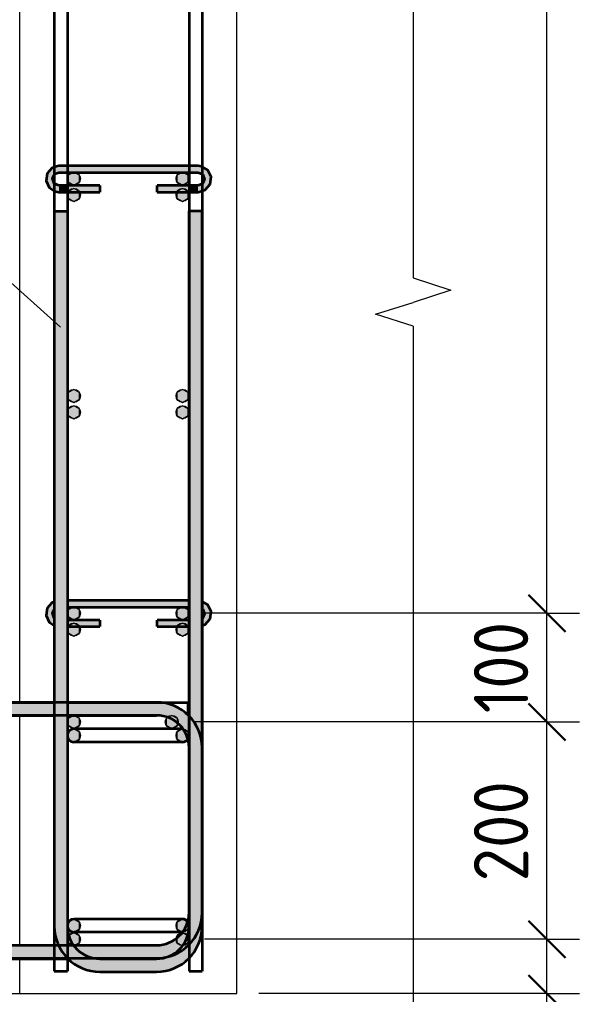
# Model space of a CAD drawing. Header units: millimetres. Extents: x 1059 to 21651, y -4238 to 7265.
# Drawn here: x 11681 to 12196, y 1969 to 2866 of the extents above; entities that cross this region are included whole.
import ezdxf

# ---------------------------------------------------------------- set-up
doc = ezdxf.new("R2010")
doc.units = ezdxf.units.MM
for name, color, linetype, lineweight in [('AA_Dim', 7, 'Continuous', 9), ('AA_Dim-20', 7, 'Continuous', 9), ('AA_Oformlenie', 7, 'Continuous', 9), ('AA_Vinoska', 7, 'Continuous', 9), ('AF_Stena_Опалубка', 253, 'Continuous', 20), ('KR_Armatura', 7, 'Continuous', 20), ('KR_Armatura_Tonkie', 7, 'Continuous', 20), ('KR_Fundament', 7, 'Continuous', 20)]:
    doc.layers.add(name, color=color, linetype=linetype, lineweight=lineweight)
doc.styles.add('ISOCPEUR_1', font='isocpeur.TTF', dxfattribs={"width": 0.9, "height": 50})
doc.dimstyles.new('01_Точн_3_знака__непрозр__1', dxfattribs={"dimscale": 304.8, "dimtxt": 50.137748, "dimasz": 0.111549, "dimexe": 0.098425, "dimexo": 0.065617, "dimgap": 0.019685, "dimtad": 1, "dimdec": 3, "dimrnd": 0.001, "dimdsep": 46, "dimtxsty": 'ISOCPEUR_1', "dimblk1": 'OBLIQUE', "dimblk2": 'OBLIQUE', "dimsah": 1, "dimcen": 0.09, "dimdle": 0.098425, "dimazin": 0, "dimtfac": 1, "dimtdec": 4, "dimtix": 1, "dimtmove": 0, "dimatfit": 3, "dimfxl": 1, "dimtvp": 1, "dimtfill": 1, "dimtolj": 1, "dimtzin": 0, "dimlwd": 18, "dimlwe": 18, "dimarcsym": 2})
doc.dimstyles.new('05_Округл_1мм__прозр_', dxfattribs={"dimscale": 304.8, "dimtxt": 50.137748, "dimasz": 0.111549, "dimexe": 0.098425, "dimexo": 0.065617, "dimgap": 0.006562, "dimtad": 1, "dimdec": 0, "dimdsep": 46, "dimtxsty": 'ISOCPEUR_1', "dimblk1": 'OBLIQUE', "dimblk2": 'OBLIQUE', "dimsah": 1, "dimcen": 0.09, "dimdle": 0.098425, "dimazin": 0, "dimtfac": 1, "dimtdec": 4, "dimtix": 1, "dimtmove": 0, "dimatfit": 3, "dimfxl": 1, "dimtvp": 1, "dimtolj": 1, "dimtzin": 0, "dimlwd": 18, "dimlwe": 18, "dimarcsym": 2})
doc.dimstyles.new('05_Округл_1мм__прозр__1', dxfattribs={"dimscale": 304.8, "dimtxt": 50.137748, "dimasz": 0.111549, "dimexe": 0.098425, "dimexo": 0.065617, "dimgap": 0.006562, "dimtad": 1, "dimdec": 0, "dimdsep": 46, "dimtxsty": 'ISOCPEUR_1', "dimblk1": 'OBLIQUE', "dimblk2": 'OBLIQUE', "dimsah": 1, "dimcen": 0.09, "dimdle": 0.098425, "dimazin": 0, "dimtfac": 1, "dimtdec": 4, "dimtix": 1, "dimtmove": 1, "dimatfit": 3, "dimfxl": 1, "dimtvp": 1, "dimtolj": 1, "dimtzin": 0, "dimlwd": 18, "dimlwe": 18, "dimarcsym": 2})

# ---------------------------------------------------------------- blocks, each defined once
blk = doc.blocks.new('350_Шпилька массив _НесАрм_РабПлоск_ - 350_Шпилька массив _НесАрм_РабПлоск_-4121848-КР_ФПм1_Арм_1')
at = {"layer": 'KR_Armatura_Tonkie', "lineweight": 35}
for points in [[(36.09, -6.32), (35.9, 0.5), (35.18, 0.91), (35.18, 6.91), (36.09, 7.44), (36.09, 14.14), (31.89, 12.4), (28.38, 3.91), (31.89, -4.57), (35.48, -6.06)], [(160.09, 9.91), (160.09, 15.91), (48.09, 15.81), (48.09, 9.91), (152.09, 9.91)], [(172.09, -6.55), (176.86, -4.57), (180.38, 3.91), (176.86, 12.4), (172.09, 14.37), (172.09, 7.76), (173.57, 6.91), (173.57, 0.91), (172.09, 0.06), (172.09, -6.28)], [(48.09, -8.09), (48.09, -2.09), (40.38, -2.19), (40.38, -8.09), (46.17, -8.09)], [(63.82, -8.09), (78.1, -7.99), (78.1, -2.09), (48.09, -2.19), (48.09, -8.09)], [(160.09, -8.09), (160.09, -2.09), (130.65, -2.19), (130.65, -8.09), (152.09, -8.09)], [(168.38, -8.09), (168.38, -2.09), (160.09, -2.26), (160.09, -8.09), (160.92, -8.09)]]:
    blk.add_hatch(color=256, dxfattribs=at).paths.add_polyline_path(points)
h = blk.add_hatch(color=256, dxfattribs=at)
h.paths.add_polyline_path([(40.38, -7.99), (40.38, -2.09), (36.09, 0.38), (36.09, -6.32), (39.49, -7.69)])
h.paths.add_polyline_path([(36.09, 7.44), (40.38, 10.01), (40.38, 15.81), (36.09, 14.14), (36.09, 8.13)])
h = blk.add_hatch(color=256, dxfattribs=at)
h.paths.add_polyline_path([(48.09, 9.91), (48.09, 15.91), (40.38, 15.81), (40.38, 9.91), (46.17, 9.91)])
h.paths.add_polyline_path([(168.38, 9.91), (168.38, 15.91), (160.09, 15.79), (160.09, 9.91), (167.75, 9.91)])
h = blk.add_hatch(color=256, dxfattribs=at)
h.paths.add_polyline_path([(168.38, -7.99), (172.09, -6.55), (172.09, 0.06), (168.38, -2.19), (168.38, -7.69)])
h.paths.add_polyline_path([(172.09, 7.76), (172, 14.41), (168.38, 15.81), (168.38, 9.91), (170.06, 8.94)])
for p, q in [((40.38, 15.91), (36.09, 14.65)), ((48.09, 15.91), (40.38, 15.91)), ((40.38, 9.91), (48.09, 9.91)), ((160.09, 15.91), (48.09, 15.91)), ((48.09, 9.91), (160.09, 9.91)), ((168.38, 15.91), (160.09, 15.91)), ((160.09, 9.91), (168.38, 9.91)), ((168.38, 9.91), (172.09, 8.31)), ((40.38, -2.09), (36.09, -0.25)), ((48.09, -2.09), (40.38, -2.09)), ((40.38, -8.09), (48.09, -8.09)), ((78.1, -2.09), (48.09, -2.09)), ((48.09, -8.09), (78.1, -8.09)), ((78.1, -2.09), (78.1, -8.09)), ((160.09, -2.09), (130.65, -2.09)), ((130.65, -8.09), (130.65, -2.09)), ((130.65, -8.09), (160.09, -8.09)), ((168.38, -2.09), (160.09, -2.09)), ((160.09, -8.09), (168.38, -8.09)), ((172.09, -0.72), (168.38, -2.09)), ((168.38, -8.09), (172.09, -6.99))]:
    blk.add_line(p, q, dxfattribs=at)
at = {"layer": 'KR_Armatura_Tonkie', "lineweight": 35, "flags": 128}
for points in [[(36.09, 14.65), (33.86, 13.99), (29.43, 8.83), (28.51, 2.1), (31.4, -4.05), (36.09, -6.98)], [(36.09, 7.69), (36.48, 8.48), (40.38, 9.91)], [(172.09, 15.16), (171.59, 15.47), (168.38, 15.91)], [(172.09, -6.99), (174.89, -6.17), (179.32, -1.01), (180.24, 5.72), (177.35, 11.87), (172.09, 15.16)], [(36.02, -0.22), (34.38, 4.23), (36.09, 7.69)], [(172.09, 8.31), (172.73, 8.04), (174.37, 3.59), (172.27, -0.66)], [(36.09, -6.98), (37.16, -7.65), (40.38, -8.09)]]:
    blk.add_lwpolyline(points, dxfattribs=at)
blk = doc.blocks.new('350_Шпилька массив _НесАрм_РабПлоск_ - 350_Шпилька массив _НесАрм_РабПлоск_-V2-КР_ФПм1_Арм_1')
at = {"layer": 'KR_Armatura_Tonkie', "lineweight": 35}
for points in [[(36.09, -6.32), (35.9, 0.5), (35.18, 0.91), (35.18, 6.91), (36.09, 7.44), (36.09, 14.14), (31.89, 12.4), (28.38, 3.91), (31.89, -4.57), (35.48, -6.06)], [(134.44, 9.91), (160.09, 10.01), (160.09, 15.91), (48.09, 15.81), (48.09, 9.91), (116.79, 9.91)], [(172.09, -6.55), (176.86, -4.57), (180.38, 3.91), (176.86, 12.4), (172.09, 14.37), (172.09, 7.76), (173.57, 6.91), (173.57, 0.91), (172.09, 0.06), (172.09, -6.28)], [(63.82, -8.09), (78.1, -7.99), (78.1, -2.09), (48.09, -2.19), (48.09, -8.09)], [(160.09, -8.09), (160.09, -2.09), (130.65, -2.19), (130.65, -8.09), (152.09, -8.09)]]:
    blk.add_hatch(color=256, dxfattribs=at).paths.add_polyline_path(points)
for p, q in [((160.09, 15.91), (48.09, 15.91)), ((48.09, 9.91), (160.09, 9.91)), ((78.1, -2.09), (48.09, -2.09)), ((48.09, -8.09), (78.1, -8.09)), ((78.1, -2.09), (78.1, -8.09)), ((160.09, -2.09), (130.65, -2.09)), ((130.65, -8.09), (130.65, -2.09)), ((130.65, -8.09), (160.09, -8.09))]:
    blk.add_line(p, q, dxfattribs=at)
at = {"layer": 'KR_Armatura_Tonkie', "lineweight": 35, "flags": 128}
for points in [[(36.09, 14.65), (33.86, 13.99), (29.43, 8.83), (28.51, 2.1), (31.4, -4.05), (36.09, -6.98)], [(172.09, -6.99), (174.89, -6.17), (179.32, -1.01), (180.24, 5.72), (177.35, 11.87), (172.09, 15.16)], [(36.02, -0.22), (34.38, 4.23), (36.09, 7.69)], [(172.09, 8.31), (172.73, 8.04), (174.37, 3.59), (172.27, -0.66)]]:
    blk.add_lwpolyline(points, dxfattribs=at)
blk = doc.blocks.new('011_Прямоугольник обрыва _ЭлУзла_ - 011_Прямоугольник обрыва _ЭлУзла_-4054976-КР_ФПм1_Арм_1')
at = {"layer": 'AA_Oformlenie'}
for p, q in [((0, 4480.3), (0, 5944.4)), ((0, 1508.1), (0, 4435.78))]:
    blk.add_line(p, q, dxfattribs=at)
blk = doc.blocks.new('DIMBLOCK48-КР_ФПм1_Арм_1')
at = {"layer": 'AA_Dim-20', "lineweight": 30}
for p, q in [((12166.31, 2220), (12149.31, 2237)), ((12166.31, 2220), (12183.31, 2203)), ((12166.31, 2020), (12149.31, 2037)), ((12166.31, 2020), (12183.31, 2003)), ((12166.31, 1970), (12149.31, 1987)), ((12166.31, 1970), (12183.31, 1953))]:
    blk.add_line(p, q, dxfattribs=at)
at = {"layer": 'AA_Dim-20', "lineweight": 18}
for p, q in [((12166.31, 2220), (11841.26, 2220)), ((12166.31, 2220), (12196.31, 2220)), ((12166.31, 2020), (11851.26, 2020)), ((12166.31, 1970), (12166.31, 2020)), ((12166.31, 2020), (12196.31, 2020)), ((12166.31, 1981.06), (12166.31, 1995)), ((12166.31, 1898.63), (12166.31, 1981.06)), ((12166.31, 1970), (11901.26, 1970)), ((12166.31, 1970), (12196.31, 1970))]:
    blk.add_line(p, q, dxfattribs=at)
at = {"layer": 'AA_Dim-20', "color": 0, "lineweight": 18, "insert": (12099.17, 1898.63), "char_height": 50, "width": 74.9228, "attachment_point": 1, "rotation": 90, "line_spacing_factor": 1.135194, "style": 'ISOCPEUR_1'}
blk.add_mtext('50', dxfattribs=at)
blk = doc.blocks.new('_None')
blk = doc.blocks.new('DIMBLOCK49-КР_ФПм1_Арм_1')
at = {"layer": 'AA_Dim-20', "lineweight": 30}
for p, q in [((12166.31, 2320), (12149.31, 2337)), ((12166.31, 2320), (12183.31, 2303)), ((12166.31, 2220), (12149.31, 2237)), ((12166.31, 2220), (12183.31, 2203)), ((12166.31, 2020), (12149.31, 2037)), ((12166.31, 2020), (12183.31, 2003))]:
    blk.add_line(p, q, dxfattribs=at)
at = {"layer": 'AA_Dim-20', "lineweight": 18}
for p, q in [((12166.31, 2320), (11851.26, 2320)), ((12166.31, 2320), (12196.31, 2320)), ((12166.31, 2220), (11841.26, 2220)), ((12166.31, 2020), (12166.31, 2220)), ((12166.31, 2220), (12196.31, 2220)), ((12166.31, 2020), (11851.26, 2020)), ((12166.31, 2020), (12196.31, 2020))]:
    blk.add_line(p, q, dxfattribs=at)
at = {"layer": 'AA_Dim-20', "color": 0, "lineweight": 18, "insert": (12099.17, 2073.17), "char_height": 50, "width": 112.3842, "attachment_point": 1, "rotation": 90, "line_spacing_factor": 1.135194, "style": 'ISOCPEUR_1'}
blk.add_mtext('200', dxfattribs=at)
blk = doc.blocks.new('DIMBLOCK50-КР_ФПм1_Арм_1')
at = {"layer": 'AA_Dim-20', "lineweight": 30}
for p, q in [((12166.31, 2320), (12149.31, 2337)), ((12166.31, 2320), (12183.31, 2303)), ((12166.31, 2220), (12149.31, 2237)), ((12166.31, 2220), (12183.31, 2203))]:
    blk.add_line(p, q, dxfattribs=at)
at = {"layer": 'AA_Dim-20', "lineweight": 18}
for p, q in [((12166.31, 2320), (11851.26, 2320)), ((12166.31, 2220), (12166.31, 2320)), ((12166.31, 2320), (12196.31, 2320)), ((12166.31, 2220), (11841.26, 2220)), ((12166.31, 2220), (12196.31, 2220))]:
    blk.add_line(p, q, dxfattribs=at)
at = {"layer": 'AA_Dim-20', "color": 0, "lineweight": 18, "insert": (12099.17, 2227.9), "char_height": 50, "width": 101.0323, "attachment_point": 1, "rotation": 90, "line_spacing_factor": 1.135194, "style": 'ISOCPEUR_1'}
blk.add_mtext('100', dxfattribs=at)
blk = doc.blocks.new('DIMBLOCK51-КР_ФПм1_Арм_1')
at = {"layer": 'AA_Dim-20', "lineweight": 30}
for p, q in [((12166.31, 6510), (12149.31, 6527)), ((12166.31, 6510), (12183.31, 6493)), ((12166.31, 6320), (12149.31, 6337)), ((12166.31, 6320), (12183.31, 6303)), ((12166.31, 2320), (12149.31, 2337)), ((12166.31, 2320), (12183.31, 2303))]:
    blk.add_line(p, q, dxfattribs=at)
at = {"layer": 'AA_Dim-20', "lineweight": 18}
for p, q in [((12166.31, 6510), (11851.26, 6510)), ((12166.31, 6510), (12196.31, 6510)), ((12166.31, 6320), (11851.26, 6320)), ((12166.31, 2320), (12166.31, 6320)), ((12166.31, 6320), (12196.31, 6320)), ((12166.31, 2320), (11851.26, 2320)), ((12166.31, 2320), (12196.31, 2320))]:
    blk.add_line(p, q, dxfattribs=at)
at = {"layer": 'AA_Dim-20', "color": 0, "lineweight": 18, "insert": (12099.17, 4146.41), "char_height": 50, "width": 416.6163, "attachment_point": 1, "rotation": 90, "line_spacing_factor": 1.135194, "style": 'ISOCPEUR_1'}
blk.add_mtext('20х200=4000', dxfattribs=at)
blk = doc.blocks.new('DIMBLOCK56-КР_ФПм1_Арм_1')
at = {"layer": 'AA_Dim-20', "lineweight": 18}
for p, q in [((11631.26, 1749.81), (11631.26, 2000)), ((11681.26, 1749.81), (11681.26, 1950)), ((11711.26, 1749.81), (11631.26, 1749.81)), ((11631.26, 1749.81), (11631.26, 1719.81)), ((11689.16, 1749.81), (11656.26, 1749.81)), ((11681.26, 1749.81), (11681.26, 1719.81)), ((11771.59, 1749.81), (11689.16, 1749.81))]:
    blk.add_line(p, q, dxfattribs=at)
at = {"layer": 'AA_Dim-20', "lineweight": 30}
for p, q in [((11631.26, 1749.81), (11648.26, 1766.81)), ((11681.26, 1749.81), (11698.26, 1766.81)), ((11631.26, 1749.81), (11614.26, 1732.81)), ((11681.26, 1749.81), (11664.26, 1732.81))]:
    blk.add_line(p, q, dxfattribs=at)
at = {"layer": 'AA_Dim-20', "color": 0, "lineweight": 18, "insert": (11709.16, 1816.95), "char_height": 50, "width": 74.9228, "attachment_point": 1, "line_spacing_factor": 1.135194, "style": 'ISOCPEUR_1'}
blk.add_mtext('50', dxfattribs=at)
blk = doc.blocks.new('DIMBLOCK67-КР_ФПм1_Арм_1')
at = {"layer": 'AA_Dim-20', "lineweight": 18}
for p, q in [((10281.26, 1950), (10281.26, 958.43)), ((10281.26, 988.43), (10281.26, 1950)), ((11881.26, 1950), (11881.26, 958.43)), ((11881.26, 988.43), (11881.26, 1950)), ((10281.26, 988.43), (11911.26, 988.43))]:
    blk.add_line(p, q, dxfattribs=at)
at = {"layer": 'AA_Dim-20', "lineweight": 30}
for p, q in [((10281.26, 988.43), (10298.26, 1005.43)), ((11881.26, 988.43), (11898.26, 1005.43)), ((10281.26, 988.43), (10264.26, 971.43)), ((11881.26, 988.43), (11864.26, 971.43))]:
    blk.add_line(p, q, dxfattribs=at)
at = {"layer": 'AA_Dim-20', "color": 0, "lineweight": 18, "insert": (11023.56, 1059.56), "char_height": 50, "width": 138.4937, "attachment_point": 1, "line_spacing_factor": 1.135194, "style": 'ISOCPEUR_1', "bg_fill": 3, "box_fill_scale": 1.25, "bg_fill_color": 256, "bg_fill_true_color": 13158600, "bg_fill_transparency": 0}
blk.add_mtext('1600', dxfattribs=at)
blk = doc.blocks.new('_Oblique')
at = {"color": 0, "linetype": 'ByBlock', "lineweight": -2}
blk.add_line((-0.5, -0.5), (0.5, 0.5), dxfattribs=at)

msp = doc.modelspace()

# ---------------------------------------------------------------- hatches: boundary and pattern name
at = {"layer": 'KR_Armatura'}
h = msp.add_hatch(color=256, dxfattribs=at)
edge = h.paths.add_edge_path()
edge.add_arc((11731.2641, 2720), 6, 0, 360)
for points in [[(11731.2641, 2714), (11736.4603, 2717), (11736.4603, 2723), (11731.2641, 2726), (11726.0679, 2723), (11726.0679, 2717)], [(11831.2641, 2714), (11836.4603, 2717), (11836.4603, 2723), (11831.2641, 2726), (11826.0679, 2723), (11826.0679, 2717), (11829.2634, 2715.1551)], [(11731.2641, 2699), (11736.4603, 2702), (11736.4603, 2708), (11731.2641, 2711), (11726.0679, 2708), (11726.0679, 2702)], [(11831.2641, 2699), (11836.4603, 2702), (11836.4603, 2708), (11831.2641, 2711), (11826.0679, 2708), (11826.0679, 2702), (11829.2634, 2700.1551)], [(11731.2641, 2514), (11736.4603, 2517), (11736.4603, 2523), (11731.2641, 2526), (11726.0679, 2523), (11726.0679, 2517)], [(11831.2641, 2514), (11836.4603, 2517), (11836.4603, 2523), (11831.2641, 2526), (11826.0679, 2523), (11826.0679, 2517)], [(11731.2641, 2499), (11736.4603, 2502), (11736.4603, 2508), (11731.2641, 2511), (11726.0679, 2508), (11726.0679, 2502)], [(11831.2641, 2499), (11836.4603, 2502), (11836.4603, 2508), (11831.2641, 2511), (11826.0679, 2508), (11826.0679, 2502)], [(11731.2641, 2314), (11736.4603, 2317), (11736.4603, 2323), (11731.2641, 2326), (11726.0679, 2323), (11726.0679, 2317)], [(11831.2641, 2314), (11836.4603, 2317), (11836.4603, 2323), (11831.2641, 2326), (11826.0679, 2323), (11826.0679, 2317), (11829.2634, 2315.1551)], [(11731.2641, 2299), (11736.4603, 2302), (11736.4603, 2308), (11731.2641, 2311), (11726.0679, 2308), (11726.0679, 2302)], [(11831.2641, 2299), (11836.4603, 2302), (11836.4603, 2308), (11831.2641, 2311), (11826.0679, 2308), (11826.0679, 2302), (11829.2634, 2300.1551)], [(11731.2641, 2214), (11736.4603, 2217), (11736.4603, 2223), (11731.2641, 2226), (11726.0679, 2223), (11726.0679, 2217)], [(11821.2641, 2214), (11826.4603, 2217), (11826.4603, 2223), (11821.2641, 2226), (11816.0679, 2223), (11816.0679, 2217)], [(11731.2641, 2201.5), (11736.4603, 2204.5), (11736.4603, 2210.5), (11731.2641, 2213.5), (11726.0679, 2210.5), (11726.0679, 2204.5)], [(11831.2641, 2201.5), (11836.4603, 2204.5), (11836.4603, 2210.5), (11831.2641, 2213.5), (11826.0679, 2210.5), (11826.0679, 2204.5)], [(11731.2641, 2026.5), (11736.4603, 2029.5), (11736.4603, 2035.5), (11731.2641, 2038.5), (11726.0679, 2035.5), (11726.0679, 2029.5)], [(11831.2641, 2026.5), (11836.4603, 2029.5), (11836.4603, 2035.5), (11831.2641, 2038.5), (11826.0679, 2035.5), (11826.0679, 2029.5)], [(11731.2641, 2014), (11736.4603, 2017), (11736.4603, 2023), (11731.2641, 2026), (11726.0679, 2023), (11726.0679, 2017)], [(11831.2641, 2014), (11836.4603, 2017), (11836.4603, 2023), (11831.2641, 2026), (11826.0679, 2023), (11826.0679, 2017)]]:
    msp.add_hatch(color=256, dxfattribs=at).paths.add_polyline_path(points)
h = msp.add_hatch(color=256, dxfattribs=at)
edge = h.paths.add_edge_path()
edge.add_arc((11831.2641, 2720), 6, 0, 360)
h = msp.add_hatch(color=256, dxfattribs=at)
edge = h.paths.add_edge_path()
edge.add_arc((11731.2641, 2705), 6, 0, 360)
h = msp.add_hatch(color=256, dxfattribs=at)
edge = h.paths.add_edge_path()
edge.add_arc((11831.2641, 2705), 6, 0, 360)
h = msp.add_hatch(color=256, dxfattribs=at)
edge = h.paths.add_edge_path()
edge.add_arc((11731.2641, 2520), 6, 0, 360)
h = msp.add_hatch(color=256, dxfattribs=at)
edge = h.paths.add_edge_path()
edge.add_arc((11831.2641, 2520), 6, 0, 360)
h = msp.add_hatch(color=256, dxfattribs=at)
edge = h.paths.add_edge_path()
edge.add_arc((11731.2641, 2505), 6, 0, 360)
h = msp.add_hatch(color=256, dxfattribs=at)
edge = h.paths.add_edge_path()
edge.add_arc((11831.2641, 2505), 6, 0, 360)
h = msp.add_hatch(color=256, dxfattribs=at)
edge = h.paths.add_edge_path()
edge.add_arc((11731.2641, 2320), 6, 0, 360)
h = msp.add_hatch(color=256, dxfattribs=at)
edge = h.paths.add_edge_path()
edge.add_arc((11831.2641, 2320), 6, 0, 360)
h = msp.add_hatch(color=256, dxfattribs=at)
edge = h.paths.add_edge_path()
edge.add_arc((11731.2641, 2305), 6, 0, 360)
h = msp.add_hatch(color=256, dxfattribs=at)
edge = h.paths.add_edge_path()
edge.add_arc((11831.2641, 2305), 6, 0, 360)
h = msp.add_hatch(color=256, dxfattribs=at)
edge = h.paths.add_edge_path()
edge.add_arc((11731.2641, 2220), 6, 0, 360)
h = msp.add_hatch(color=256, dxfattribs=at)
edge = h.paths.add_edge_path()
edge.add_arc((11821.2641, 2220), 6, 0, 360)
h = msp.add_hatch(color=256, dxfattribs=at)
edge = h.paths.add_edge_path()
edge.add_arc((11731.2641, 2207.5), 6, 0, 360)
h = msp.add_hatch(color=256, dxfattribs=at)
edge = h.paths.add_edge_path()
edge.add_arc((11831.2641, 2207.5), 6, 0, 360)
h = msp.add_hatch(color=256, dxfattribs=at)
edge = h.paths.add_edge_path()
edge.add_arc((11731.2641, 2032.5), 6, 0, 360)
h = msp.add_hatch(color=256, dxfattribs=at)
edge = h.paths.add_edge_path()
edge.add_arc((11831.2641, 2032.5), 6, 0, 360)
h = msp.add_hatch(color=256, dxfattribs=at)
edge = h.paths.add_edge_path()
edge.add_arc((11731.2641, 2020), 6, 0, 360)
h = msp.add_hatch(color=256, dxfattribs=at)
edge = h.paths.add_edge_path()
edge.add_arc((11831.2641, 2020), 6, 0, 360)
at = {"layer": 'KR_Armatura_Tonkie'}
for color, points in [(256, [(11723.3393, 2032), (11725.2641, 2032), (11725.2641, 2690), (11713.2641, 2690), (11713.2641, 2032)]), (250, [(11837.2641, 2032), (11849.2641, 2032), (11849.2641, 2690), (11837.2641, 2690), (11837.2641, 2075.0755)]), (250, [(11149.2641, 2226), (11807.2641, 2226), (11807.2641, 2238), (11149.2641, 2238)]), (250, [(11837.2641, 2196), (11849.2641, 2196), (11847.833, 2206.8704), (11843.6372, 2217), (11836.9626, 2225.6985), (11828.2641, 2232.3731), (11818.1345, 2236.5689), (11807.2641, 2238), (11807.2641, 2226), (11815.0287, 2224.9778), (11822.2641, 2221.9808), (11828.4773, 2217.2132), (11833.2449, 2211), (11836.2419, 2203.7646)]), (250, [(11849.2641, 2044.5), (11849.2641, 2196), (11837.2641, 2196), (11837.2641, 2044.5)]), (250, [(11807.2641, 2002.5), (11818.1345, 2003.9311), (11828.2641, 2008.1269), (11836.9626, 2014.8015), (11843.8285, 2023.9618), (11847.833, 2033.6296), (11849.2641, 2044.5), (11837.2641, 2044.5), (11836.2419, 2036.7354), (11833.2449, 2029.5), (11828.4773, 2023.2868), (11822.2641, 2018.5192), (11815.0287, 2015.5222), (11807.2641, 2014.5)]), (250, [(11755.2641, 1990), (11755.2641, 2002), (11747.4995, 2003.0222), (11740.2641, 2006.0192), (11734.0509, 2010.7868), (11729.2833, 2017), (11726.2863, 2024.2354), (11725.2641, 2032), (11713.2641, 2032), (11714.6952, 2021.1296), (11718.891, 2011), (11725.5656, 2002.3015), (11734.2641, 1995.6269), (11744.3937, 1991.4311)]), (250, [(11807.2641, 1990), (11818.1345, 1991.4311), (11828.2641, 1995.6269), (11836.9626, 2002.3015), (11843.6372, 2011), (11847.833, 2021.1296), (11849.2641, 2032), (11837.2641, 2032), (11836.1285, 2023.9618), (11833.2449, 2017), (11828.4773, 2010.7868), (11822.2641, 2006.0192), (11815.0287, 2003.0222), (11807.2641, 2002)]), (256, [(11149.2641, 2002.5), (11807.2641, 2002.5), (11807.2641, 2014.5), (11149.2641, 2014.5)]), (250, [(11807.2641, 1990), (11807.2641, 2002), (11755.2641, 2002), (11755.2641, 1990), (11793.9554, 1990)])]:
    msp.add_hatch(color=color, dxfattribs=at).paths.add_polyline_path(points)

# ---------------------------------------------------------------- linework, layer by layer
at = {"layer": 'AA_Vinoska'}
for p, q in [((11718.8557, 2583.1584), (11635.6726, 2657.982)), ((12043.4145, 2628.6236), (12078.0746, 2617.3619)), ((12078.0746, 2617.3619), (12043.4145, 2606.1001)), ((12008.7735, 2595.1001), (12043.4145, 2606.1001)), ((12043.4145, 2584.1001), (12008.7735, 2595.1001))]:
    msp.add_line(p, q, dxfattribs=at)
at = {"layer": 'AF_Stena_Опалубка'}
for p, q in [((11681.2641, 6660), (11681.2641, 2238)), ((11881.2641, 1970), (11881.2641, 6660)), ((11681.2641, 2226), (11681.2641, 2014.5)), ((11681.2641, 2002.5), (11681.2641, 1970)), ((11681.2641, 1970), (11881.2641, 1970))]:
    msp.add_line(p, q, dxfattribs=at)
at = {"layer": 'KR_Armatura'}
for p, q in [((11731.2641, 2726), (11726.0679, 2723)), ((11726.0679, 2723), (11726.0679, 2717)), ((11736.4603, 2723), (11731.2641, 2726)), ((11736.4603, 2717), (11736.4603, 2723)), ((11831.2641, 2726), (11826.0679, 2723)), ((11826.0679, 2723), (11826.0679, 2717)), ((11836.4603, 2723), (11831.2641, 2726)), ((11836.4603, 2717), (11836.4603, 2723)), ((11726.0679, 2717), (11731.2641, 2714)), ((11731.2641, 2711), (11726.0679, 2708)), ((11731.2641, 2714), (11736.4603, 2717)), ((11736.4603, 2708), (11731.2641, 2711)), ((11826.0679, 2717), (11829.2634, 2715.1551)), ((11831.2641, 2711), (11826.0679, 2708)), ((11829.2634, 2715.1551), (11831.2641, 2714)), ((11831.2641, 2714), (11836.4603, 2717)), ((11836.4603, 2708), (11831.2641, 2711)), ((11726.0679, 2708), (11726.0679, 2702)), ((11726.0679, 2702), (11731.2641, 2699)), ((11731.2641, 2699), (11736.4603, 2702)), ((11736.4603, 2702), (11736.4603, 2708)), ((11826.0679, 2708), (11826.0679, 2702)), ((11826.0679, 2702), (11829.2634, 2700.1551)), ((11831.2641, 2699), (11836.4603, 2702)), ((11836.4603, 2702), (11836.4603, 2708)), ((11829.2634, 2700.1551), (11831.2641, 2699)), ((11731.2641, 2526), (11726.0679, 2523)), ((11726.0679, 2523), (11726.0679, 2517)), ((11736.4603, 2523), (11731.2641, 2526)), ((11736.4603, 2517), (11736.4603, 2523)), ((11831.2641, 2526), (11826.0679, 2523)), ((11826.0679, 2523), (11826.0679, 2517)), ((11836.4603, 2523), (11831.2641, 2526)), ((11836.4603, 2517), (11836.4603, 2523)), ((11726.0679, 2517), (11731.2641, 2514)), ((11731.2641, 2514), (11736.4603, 2517)), ((11826.0679, 2517), (11831.2641, 2514)), ((11831.2641, 2514), (11836.4603, 2517)), ((11731.2641, 2511), (11726.0679, 2508)), ((11726.0679, 2508), (11726.0679, 2502)), ((11736.4603, 2508), (11731.2641, 2511)), ((11736.4603, 2502), (11736.4603, 2508)), ((11831.2641, 2511), (11826.0679, 2508)), ((11826.0679, 2508), (11826.0679, 2502)), ((11836.4603, 2508), (11831.2641, 2511)), ((11836.4603, 2502), (11836.4603, 2508)), ((11726.0679, 2502), (11731.2641, 2499)), ((11731.2641, 2499), (11736.4603, 2502)), ((11826.0679, 2502), (11831.2641, 2499)), ((11831.2641, 2499), (11836.4603, 2502)), ((11731.2641, 2326), (11726.0679, 2323)), ((11736.4603, 2323), (11731.2641, 2326)), ((11831.2641, 2326), (11826.0679, 2323)), ((11836.4603, 2323), (11831.2641, 2326)), ((11726.0679, 2323), (11726.0679, 2317)), ((11726.0679, 2317), (11731.2641, 2314)), ((11731.2641, 2314), (11736.4603, 2317)), ((11736.4603, 2317), (11736.4603, 2323)), ((11826.0679, 2323), (11826.0679, 2317)), ((11826.0679, 2317), (11829.2634, 2315.1551)), ((11829.2634, 2315.1551), (11831.2641, 2314)), ((11831.2641, 2314), (11836.4603, 2317)), ((11836.4603, 2317), (11836.4603, 2323)), ((11731.2641, 2311), (11726.0679, 2308)), ((11726.0679, 2308), (11726.0679, 2302)), ((11736.4603, 2308), (11731.2641, 2311)), ((11736.4603, 2302), (11736.4603, 2308)), ((11831.2641, 2311), (11826.0679, 2308)), ((11826.0679, 2308), (11826.0679, 2302)), ((11836.4603, 2308), (11831.2641, 2311)), ((11836.4603, 2302), (11836.4603, 2308)), ((11726.0679, 2302), (11731.2641, 2299)), ((11731.2641, 2299), (11736.4603, 2302)), ((11826.0679, 2302), (11829.2634, 2300.1551)), ((11829.2634, 2300.1551), (11831.2641, 2299)), ((11831.2641, 2299), (11836.4603, 2302)), ((11731.2641, 2226), (11726.0679, 2223)), ((11736.4603, 2223), (11731.2641, 2226)), ((11821.2641, 2226), (11816.0679, 2223)), ((11826.4603, 2223), (11821.2641, 2226)), ((11726.0679, 2223), (11726.0679, 2217)), ((11726.0679, 2217), (11731.2641, 2214)), ((11731.2641, 2214), (11736.4603, 2217)), ((11736.4603, 2217), (11736.4603, 2223)), ((11816.0679, 2223), (11816.0679, 2217)), ((11816.0679, 2217), (11821.2641, 2214)), ((11821.2641, 2214), (11826.4603, 2217)), ((11826.4603, 2217), (11826.4603, 2223)), ((11731.2641, 2213.5), (11726.0679, 2210.5)), ((11726.0679, 2210.5), (11726.0679, 2204.5)), ((11736.4603, 2210.5), (11731.2641, 2213.5)), ((11736.4603, 2204.5), (11736.4603, 2210.5)), ((11831.2641, 2213.5), (11826.0679, 2210.5)), ((11826.0679, 2210.5), (11826.0679, 2204.5)), ((11836.4603, 2210.5), (11831.2641, 2213.5)), ((11836.4603, 2204.5), (11836.4603, 2210.5)), ((11726.0679, 2204.5), (11731.2641, 2201.5)), ((11731.2641, 2201.5), (11736.4603, 2204.5)), ((11826.0679, 2204.5), (11831.2641, 2201.5)), ((11831.2641, 2201.5), (11836.4603, 2204.5)), ((11731.2641, 2038.5), (11726.0679, 2035.5)), ((11736.4603, 2035.5), (11731.2641, 2038.5)), ((11831.2641, 2038.5), (11826.0679, 2035.5)), ((11836.4603, 2035.5), (11831.2641, 2038.5)), ((11726.0679, 2035.5), (11726.0679, 2029.5)), ((11726.0679, 2029.5), (11731.2641, 2026.5)), ((11731.2641, 2026.5), (11736.4603, 2029.5)), ((11736.4603, 2029.5), (11736.4603, 2035.5)), ((11826.0679, 2035.5), (11826.0679, 2029.5)), ((11826.0679, 2029.5), (11831.2641, 2026.5)), ((11831.2641, 2026.5), (11836.4603, 2029.5)), ((11836.4603, 2029.5), (11836.4603, 2035.5)), ((11731.2641, 2026), (11726.0679, 2023)), ((11726.0679, 2023), (11726.0679, 2017)), ((11736.4603, 2023), (11731.2641, 2026)), ((11736.4603, 2017), (11736.4603, 2023)), ((11831.2641, 2026), (11826.0679, 2023)), ((11826.0679, 2023), (11826.0679, 2017)), ((11836.4603, 2023), (11831.2641, 2026)), ((11836.4603, 2017), (11836.4603, 2023)), ((11726.0679, 2017), (11731.2641, 2014)), ((11731.2641, 2014), (11736.4603, 2017)), ((11826.0679, 2017), (11831.2641, 2014)), ((11831.2641, 2014), (11836.4603, 2017))]:
    msp.add_line(p, q, dxfattribs=at)
for centre in [(11731.2641, 2720), (11831.2641, 2720), (11731.2641, 2705), (11831.2641, 2705), (11731.2641, 2520), (11831.2641, 2520), (11731.2641, 2505), (11831.2641, 2505), (11731.2641, 2320), (11831.2641, 2320), (11731.2641, 2305), (11831.2641, 2305), (11731.2641, 2220), (11821.2641, 2220), (11731.2641, 2207.5), (11831.2641, 2207.5), (11731.2641, 2032.5), (11831.2641, 2032.5), (11731.2641, 2020), (11831.2641, 2020)]:
    msp.add_circle(centre, 6, dxfattribs=at)
at = {"layer": 'KR_Armatura_Tonkie', "lineweight": 35}
for p, q in [((11713.2641, 6650), (11713.2641, 1990.5)), ((11725.2641, 6650), (11725.2641, 1990.5)), ((11837.2641, 6650), (11837.2641, 1990.5)), ((11849.2641, 6650), (11849.2641, 1990.5)), ((11713.2641, 2690), (11713.2641, 2032)), ((11713.2641, 2690), (11725.2641, 2690)), ((11725.2641, 2690), (11725.2641, 2032)), ((11849.2641, 2690), (11837.2641, 2690)), ((11837.2641, 2032), (11837.2641, 2690)), ((11849.2641, 2032), (11849.2641, 2690)), ((11807.2641, 2238), (11149.2641, 2238)), ((11641.3666, 2238), (11713.2641, 2238)), ((11725.2641, 2238), (11836.3385, 2238)), ((11836.3385, 2226.1774), (11836.3385, 2238)), ((11807.2641, 2226), (11149.2641, 2226)), ((11643.0018, 2226), (11713.2641, 2226)), ((11725.2641, 2226), (11807.2641, 2226)), ((11767.2641, 2213.5), (11731.2641, 2213.5)), ((11795.2641, 2213.5), (11767.2641, 2213.5)), ((11831.2641, 2213.5), (11795.2641, 2213.5)), ((11767.2641, 2201.5), (11731.2641, 2201.5)), ((11795.2641, 2201.5), (11767.2641, 2201.5)), ((11831.2641, 2201.5), (11795.2641, 2201.5)), ((11837.2641, 2044.5), (11837.2641, 2196)), ((11849.2641, 2044.5), (11849.2641, 2196)), ((11767.2641, 2038.5), (11731.2641, 2038.5)), ((11795.2641, 2038.5), (11767.2641, 2038.5)), ((11831.2641, 2038.5), (11795.2641, 2038.5)), ((11767.2641, 2026.5), (11731.2641, 2026.5)), ((11795.2641, 2026.5), (11767.2641, 2026.5)), ((11831.1795, 2026.5), (11795.2641, 2026.5)), ((11149.2641, 2014.5), (11807.2641, 2014.5)), ((11149.2641, 2002.5), (11807.2641, 2002.5)), ((11641.3666, 2002), (11713.2641, 2002)), ((11713.2641, 2002), (11725.2641, 2002)), ((11725.2641, 2002), (11725.9586, 2002)), ((11755.2641, 2002), (11807.2641, 2002)), ((11755.2641, 2002), (11807.2641, 2002)), ((11811.9189, 2002.6128), (11811.9189, 2003.1128)), ((11713.2641, 1990.5), (11725.2641, 1990.5)), ((11755.2641, 1990), (11807.2641, 1990)), ((11837.2641, 1990.5), (11849.2641, 1990.5))]:
    msp.add_line(p, q, dxfattribs=at)
for centre, radius, start, end in [((11807.2641, 2196), 42, 360, 90), ((11807.2641, 2196), 30, 360, 90), ((11731.2641, 2207.5), 6, 90, 270), ((11831.2641, 2207.5), 6, 270, 324.656811), ((11731.2641, 2032.5), 6, 90, 270), ((11807.2641, 2044.5), 30, 270, 0), ((11807.2641, 2044.5), 42, 270, 0), ((11831.2641, 2032.5), 6, 37.4590707, 90), ((11755.2641, 2032), 42, 180, 270), ((11755.2641, 2032), 30, 180, 270), ((11807.2641, 2032), 30, 270, 0), ((11807.2641, 2032), 42, 270, 0)]:
    msp.add_arc(centre, radius, start, end, dxfattribs=at)
at = {"layer": 'KR_Fundament'}
for p, q in [((11881.2641, 1970), (11881.2641, 6660)), ((10281.2641, 1970), (11881.2641, 1970))]:
    msp.add_line(p, q, dxfattribs=at)

# ---------------------------------------------------------------- block references
at = {"layer": 'AA_Oformlenie', "rotation": 180}
msp.add_blockref('011_Прямоугольник обрыва _ЭлУзла_ - 011_Прямоугольник обрыва _ЭлУзла_-4054976-КР_ФПм1_Арм_1', (12043.4145, 7064.4006), dxfattribs=at)
at = {"layer": 'KR_Armatura_Tonkie', "lineweight": 35}
for name, p in [('350_Шпилька массив _НесАрм_РабПлоск_ - 350_Шпилька массив _НесАрм_РабПлоск_-4121848-КР_ФПм1_Арм_1', (11677.1699, 2715.7343)), ('350_Шпилька массив _НесАрм_РабПлоск_ - 350_Шпилька массив _НесАрм_РабПлоск_-V2-КР_ФПм1_Арм_1', (11677.1699, 2315.7343))]:
    msp.add_blockref(name, p, dxfattribs=at)

# ---------------------------------------------------------------- dimensions: what is measured, and where the dimension line sits
at = {"layer": 'AA_Dim', "lineweight": 18}
for base, p1, p2, text, override, picture, middle in [((12166.3097, 6320), (11831.2641, 2320), (11831.2641, 6320), '20х200=4000', {"dimpost": '<>', "dimblk1": 'None', "dimblk2": 'None', "dimsah": 1, "dimfxl": 4000}, 'DIMBLOCK51-КР_ФПм1_Арм_1', (12139.3097, 4320)), ((12166.3097, 2220), (11831.2641, 2020), (11821.2641, 2220), '200', {"dimpost": '<>', "dimblk1": 'None', "dimblk2": 'None', "dimsah": 1, "dimfxl": 200.249844}, 'DIMBLOCK49-КР_ФПм1_Арм_1', (12139.3097, 2120)), ((12166.3097, 2320), (11821.2641, 2220), (11831.2641, 2320), '100', {"dimpost": '<>', "dimblk1": 'None', "dimblk2": 'None', "dimsah": 1, "dimfxl": 100.498756}, 'DIMBLOCK50-КР_ФПм1_Арм_1', (12139.3097, 2270))]:
    dim = msp.add_linear_dim(base=base, p1=p1, p2=p2, angle=90, text=text, dimstyle='05_Округл_1мм__прозр_', override=override, dxfattribs=at)
    dim.commit()
    dim.dimension.update_dxf_attribs({"geometry": picture, "text_midpoint": middle})
dim = msp.add_linear_dim(base=(12166.3097, 2020), p1=(11881.2641, 1970), p2=(11831.2641, 2020), angle=90, text='50', dimstyle='05_Округл_1мм__прозр__1', override={"dimpost": '<>', "dimblk1": 'None', "dimblk2": 'None', "dimsah": 1, "dimfxl": 70.710678}, dxfattribs=at)
dim.commit()
dim.dimension.update_dxf_attribs({"geometry": 'DIMBLOCK48-КР_ФПм1_Арм_1', "text_midpoint": (12132.5071, 1936.0866), "dimtype": 160, "text_rotation": 90})
dim = msp.add_linear_dim(base=(11631.2641, 1749.815), p1=(11681.2641, 1970), p2=(11631.2641, 2020), text='50', dimstyle='05_Округл_1мм__прозр__1', override={"dimpost": '<>', "dimblk1": 'None', "dimblk2": 'None', "dimsah": 1, "dimfxl": 70.710678}, dxfattribs=at)
dim.commit()
dim.dimension.update_dxf_attribs({"geometry": 'DIMBLOCK56-КР_ФПм1_Арм_1', "text_midpoint": (11746.6171, 1783.6176), "dimtype": 160})

# ---------------------------------------------------------------- next in the draw order: dimensions: what is measured, and where the dimension line sits
dim = msp.add_linear_dim(base=(11881.2641, 988.4278), p1=(10281.2641, 1970), p2=(11881.2641, 1970), dimstyle='01_Точн_3_знака__непрозр__1', override={"dimpost": '<>', "dimfxl": 1600}, dxfattribs=at)
dim.commit()
dim.dimension.update_dxf_attribs({"geometry": 'DIMBLOCK67-КР_ФПм1_Арм_1', "text_midpoint": (11081.2641, 1019.4278)})

doc.saveas('drawing.dxf')
